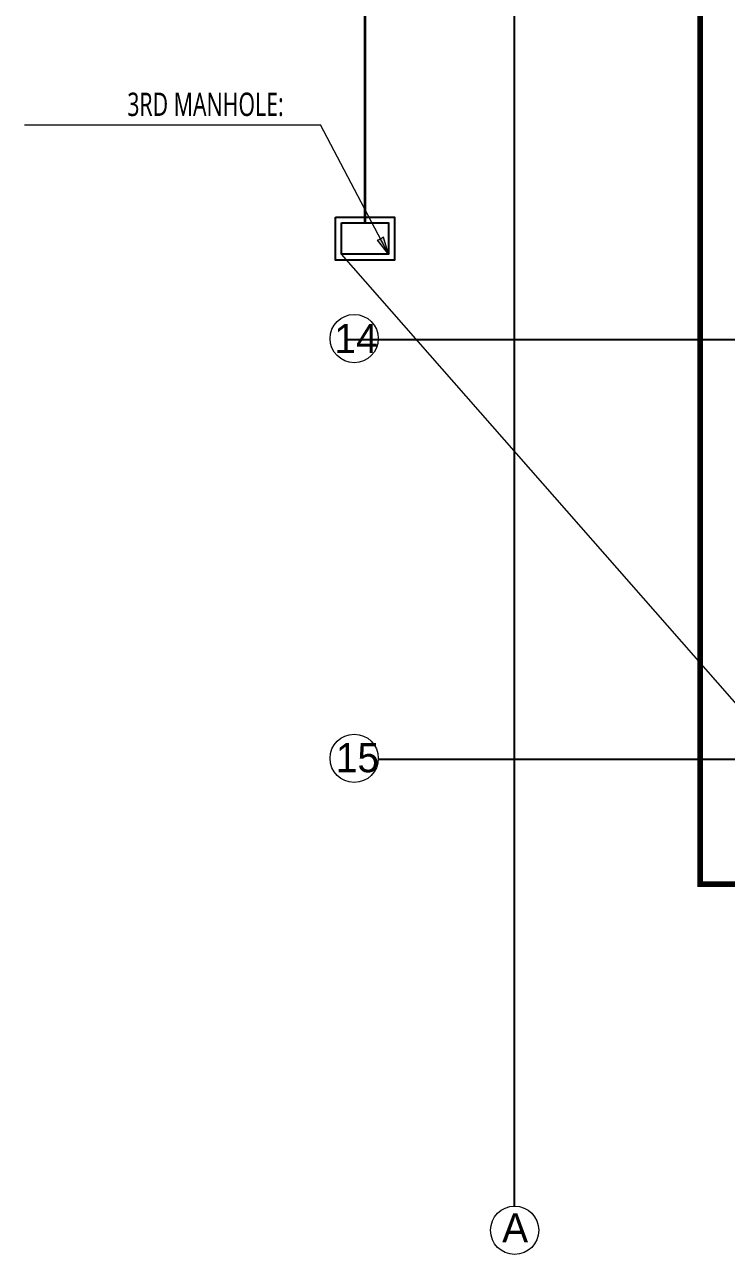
# Model space of a CAD drawing. Header units: metres. Extents: x 75097 to 220695, y -1557923 to -1361206.
# Drawn here: x 77809 to 89851, y -1478125 to -1457029 of the extents above; entities that cross this region are included whole.
import ezdxf

# ---------------------------------------------------------------- set-up
doc = ezdxf.new("R2010")
doc.units = ezdxf.units.M
doc.linetypes.add('DASHED2', pattern=[0.375, 0.25, -0.125])
doc.layers.get('0').update_dxf_attribs({"lineweight": 0})
for name, color, linetype in [('A-100 - Copy$0$axes', 8, 'Continuous'), ('Hatch', 252, 'Continuous'), ('Walls', 251, 'Continuous')]:
    doc.layers.add(name, color=color, linetype=linetype)
for name, color, linetype, lineweight in [('A-100 - Copy$0$AxisBalloons_2', 8, 'Continuous', 0), ('A-100 - Copy$0$TEXT', 8, 'Continuous', 0), ('E-LG', 245, 'Continuous', 30), ('E-POWR-TEXT', 6, 'Continuous', 25), ('Frame', 7, 'Continuous', 9)]:
    doc.layers.add(name, color=color, linetype=linetype, lineweight=lineweight)
doc.layers.add('E-POWR', color=7, linetype='Continuous', lineweight=9, true_color=0x4e7e3e)
doc.styles.add('A-100 - Copy$0$Standard', font='GOTHIC.TTF')
doc.styles.add('DC_Elc_Romans', font='elc_romans.shx', dxfattribs={"width": 0.7})

# ---------------------------------------------------------------- blocks, each defined once
blk = doc.blocks.new('A-100 - Copy')
at = {"layer": 'A-100 - Copy$0$axes'}
for p, q in [((86217.6, -1477297.4, 2.4), (86217.6, -1436792.7, 2.4)), ((215702.3, -1462437.7, 2.4), (83332.8, -1462437.7, 2.4)), ((215795, -1469637.7, 2.4), (83877.8, -1469637.7, 2.4))]:
    blk.add_line(p, q, dxfattribs=at)
at = {"layer": 'A-100 - Copy$0$AxisBalloons_2'}
for centre in [(83464.5, -1462415.6, 2.4), (83464.5, -1469615.6, 2.4), (86217.6, -1477711.3, 2.4)]:
    blk.add_circle(centre, 413.9, dxfattribs=at)
at = {"layer": 'A-100 - Copy$0$TEXT', "char_height": 500, "attachment_point": 1, "style": 'A-100 - Copy$0$Standard'}
for s, width, insert in [('14', 1.122, (83124.7, -1462165.2, 2.4)), ('15', 1.122, (83148.7, -1469354.1, 2.4)), ('A', 500, (86003.4, -1477419.4, 2.4))]:
    blk.add_mtext_dynamic_manual_height_columns(s, width=width, gutter_width=1, heights=[0], dxfattribs=dict(at, insert=insert))
blk = doc.blocks.new('A$Ce6586b32')
at = {"layer": 'Hatch', "true_color": 0xf8d731}
h = blk.add_hatch(color=40, dxfattribs=at)
h.set_gradient(color1=(255, 255, 0), color2=(255, 255, 0), tint=1)
h.paths.add_polyline_path([(-10054, 7034), (-10105, 7007), (-10009, 6887, -0.047126), (-9985, 6903)])
h.paths.add_polyline_path([(-10003, 7061), (-10054, 7034), (-9985, 6903, -0.047126), (-9958, 6914)])
h.paths.add_polyline_path([(-9914, 6767), (-9985, 6903, 0.047126), (-10009, 6887)])
h.paths.add_polyline_path([(-9914, 6767), (-9958, 6914, 0.047126), (-9985, 6903)])
at = {"elevation": 0}
blk.add_lwpolyline([(-10319, 7304), (-10292, 77866)], dxfattribs=at)
at = {"layer": 'Frame', "color": 40, "true_color": 0xf8d731}
for points, elevation in [([(-16160, 8989), (-11081, 8989)], 2), ([(-9914, 6767), (-11081, 8989)], 0), ([(-9914, 6767), (-10105, 7007), (-10054, 7034)], 0), ([(-9914, 6767), (-10003, 7061), (-10054, 7034)], 0)]:
    blk.add_lwpolyline(points, dxfattribs=dict(at, elevation=elevation))
at = {"layer": 'Frame', "elevation": 0}
blk.add_lwpolyline([(-2743, -2315), (-10723, 6767)], dxfattribs=at)
at = {"layer": 'Walls', "elevation": 0}
for points in [[(-10823, 7404), (-9814, 7404), (-9814, 6667), (-10823, 6667)], [(-10723, 7304), (-9914, 7304), (-9914, 6767), (-10723, 6767)]]:
    blk.add_lwpolyline(points, close=True, dxfattribs=at)
at = {"layer": 'E-POWR-TEXT', "insert": (-14398, 9540, 2), "char_height": 400, "width": 13743.89, "attachment_point": 1, "style": 'DC_Elc_Romans'}
blk.add_mtext('{\\f@Microsoft YaHei UI|b0|i0|c0|p34;3RD MANHOLE: }', dxfattribs=at)

msp = doc.modelspace()

# ---------------------------------------------------------------- linework, layer by layer
at = {"layer": 'E-POWR', "color": 240, "linetype": 'DASHED2', "ltscale": 500, "true_color": 0xf10e52, "const_width": 100}
msp.add_lwpolyline([(151498.3, -1472883.1), (112645.3, -1472883.1), (112645.3, -1475532.7), (108725.3, -1475532.7), (108725.3, -1471773.7), (89402.2, -1471773.7), (89402.2, -1455502.7), (85952.6, -1455502.7), (85952.6, -1438651.4), (97267.4, -1438651.4), (97267.4, -1426702.7)], dxfattribs=at)

# ---------------------------------------------------------------- next in the draw order: block references
msp.add_blockref('A-100 - Copy', (0, 0))

# ---------------------------------------------------------------- next in the draw order: linework, layer by layer
at = {"layer": 'E-LG', "elevation": 2.4}
msp.add_lwpolyline([(83650.5, -1460432.6), (83650.5, -1389943.5), (104185.2, -1389943.5)], dxfattribs=at)

# ---------------------------------------------------------------- next in the draw order: block references
at = {"layer": 'E-LG'}
msp.add_blockref('A$Ce6586b32', (93969, -1467736.4, 2.4), dxfattribs=at)

doc.saveas('drawing.dxf')
